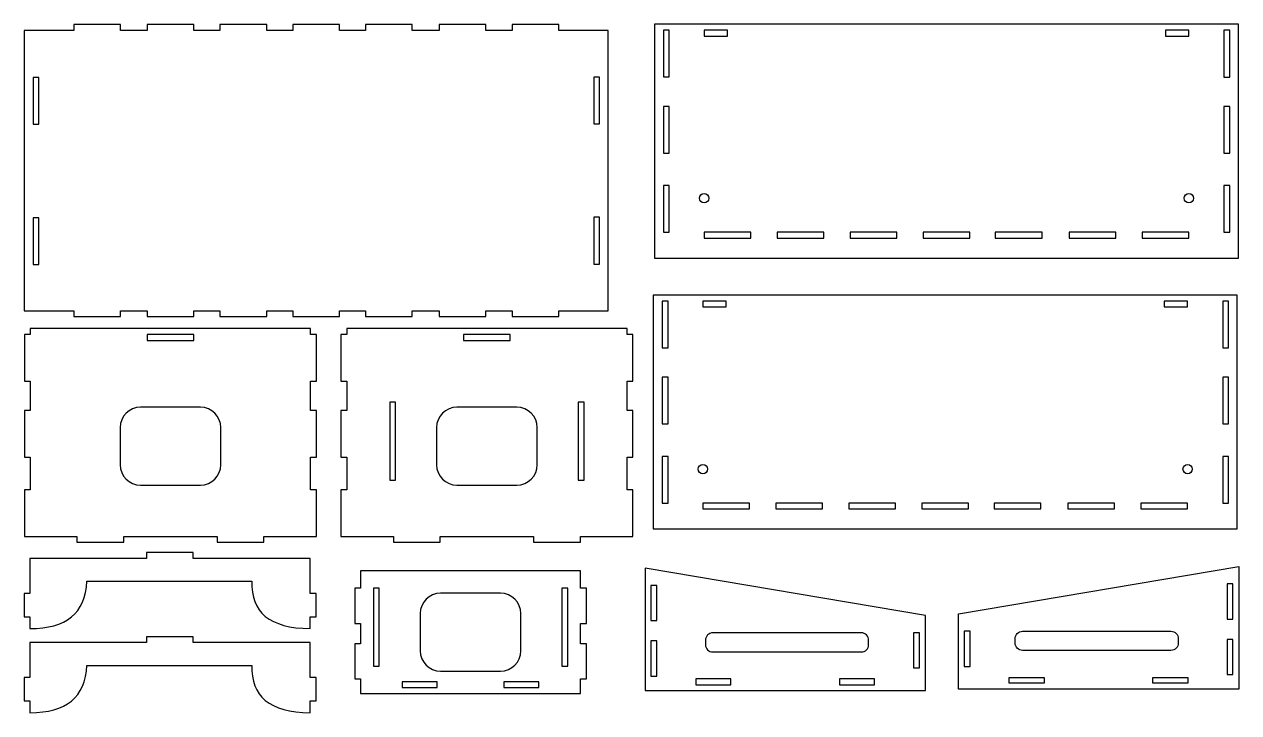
# Model space of a CAD drawing. Extents: x -52.4 to 45, y -15.4 to 14.2.
# Drawn here: x -7 to 45, y -15.4 to 14.1 of the extents above; entities that cross this region are included whole.
import ezdxf

# ---------------------------------------------------------------- set-up
doc = ezdxf.new("R2010")
doc.units = 0
doc.header["$MEASUREMENT"] = 0
doc.layers.add('CAMADA_1', color=7, linetype='CONTINUOUS')

msp = doc.modelspace()

# ---------------------------------------------------------------- linework, layer by layer
at = {"layer": 'CAMADA_1', "color": 250}
for points in [[(19.95962, 4.08958), (44.9596, 4.08958), (44.9596, 14.08958), (19.95962, 14.08958), (19.95962, 4.08958)], [(22.08462, 13.58348), (23.08462, 13.58348), (23.08462, 13.83348), (22.08462, 13.83348), (22.08462, 13.58348)], [(41.8346, 13.58348), (42.8346, 13.58348), (42.8346, 13.83348), (41.8346, 13.83348), (41.8346, 13.58348)], [(22.08462, 4.94021), (24.08462, 4.94021), (24.08462, 5.19021), (22.08462, 5.19021), (22.08462, 4.94021)], [(25.20962, 4.94021), (27.20962, 4.94021), (27.20962, 5.19021), (25.20962, 5.19021), (25.20962, 4.94021)], [(28.33462, 4.94021), (30.33462, 4.94021), (30.33462, 5.19021), (28.33462, 5.19021), (28.33462, 4.94021)], [(31.45961, 4.94021), (33.45961, 4.94021), (33.45961, 5.19021), (31.45961, 5.19021), (31.45961, 4.94021)], [(34.54769, 4.94021), (36.54769, 4.94021), (36.54769, 5.19021), (34.54769, 5.19021), (34.54769, 4.94021)], [(37.7096, 4.94021), (39.7096, 4.94021), (39.7096, 5.19021), (37.7096, 5.19021), (37.7096, 4.94021)], [(40.8346, 4.94021), (42.8346, 4.94021), (42.8346, 5.19021), (40.8346, 5.19021), (40.8346, 4.94021)], [(19.9067, -7.49917), (44.90668, -7.49917), (44.90668, 2.50083), (19.9067, 2.50083), (19.9067, -7.49917)], [(22.0317, 1.99473), (23.0317, 1.99473), (23.0317, 2.24473), (22.0317, 2.24473), (22.0317, 1.99473)], [(41.78168, 1.99473), (42.78168, 1.99473), (42.78168, 2.24473), (41.78168, 2.24473), (41.78168, 1.99473)], [(-1.76134, 0.56452), (0.23866, 0.56452), (0.23866, 0.81452), (-1.76134, 0.81452), (-1.76134, 0.56452)], [(11.78534, 0.56452), (13.78534, 0.56452), (13.78534, 0.81452), (11.78534, 0.81452), (11.78534, 0.56452)], [(8.62555, -5.41729), (8.87555, -5.41729), (8.87555, -2.08355), (8.62555, -2.08355), (8.62555, -5.41729)], [(16.69514, -5.41729), (16.94514, -5.41729), (16.94514, -2.08355), (16.69514, -2.08355), (16.69514, -5.41729)], [(22.0317, -6.64854), (24.0317, -6.64854), (24.0317, -6.39854), (22.0317, -6.39854), (22.0317, -6.64854)], [(25.1567, -6.64854), (27.1567, -6.64854), (27.1567, -6.39854), (25.1567, -6.39854), (25.1567, -6.64854)], [(28.2817, -6.64854), (30.2817, -6.64854), (30.2817, -6.39854), (28.2817, -6.39854), (28.2817, -6.64854)], [(31.40669, -6.64854), (33.40669, -6.64854), (33.40669, -6.39854), (31.40669, -6.39854), (31.40669, -6.64854)], [(34.49477, -6.64854), (36.49477, -6.64854), (36.49477, -6.39854), (34.49477, -6.39854), (34.49477, -6.64854)], [(37.65668, -6.64854), (39.65668, -6.64854), (39.65668, -6.39854), (37.65668, -6.39854), (37.65668, -6.64854)], [(40.78168, -6.64854), (42.78168, -6.64854), (42.78168, -6.39854), (40.78168, -6.39854), (40.78168, -6.64854)], [(44.46743, -11.35831), (44.71743, -11.35831), (44.71743, -9.85831), (44.46743, -9.85831), (44.46743, -11.35831)], [(7.92597, -13.37727), (8.17597, -13.37727), (8.17597, -10.04353), (7.92597, -10.04353), (7.92597, -13.37727)], [(15.99556, -13.37727), (16.24556, -13.37727), (16.24556, -10.04353), (15.99556, -10.04353), (15.99556, -13.37727)], [(19.80307, -11.42447), (20.05307, -11.42447), (20.05307, -9.92447), (19.80307, -9.92447), (19.80307, -11.42447)], [(31.05307, -13.45127), (31.30307, -13.45127), (31.30307, -11.95127), (31.05307, -11.95127), (31.05307, -13.45127)], [(33.21743, -13.38511), (33.46743, -13.38511), (33.46743, -11.88511), (33.21743, -11.88511), (33.21743, -13.38511)], [(19.80307, -13.79682), (20.05307, -13.79682), (20.05307, -12.29682), (19.80307, -12.29682), (19.80307, -13.79682)], [(44.46743, -13.73066), (44.71743, -13.73066), (44.71743, -12.23066), (44.46743, -12.23066), (44.46743, -13.73066)]]:
    msp.add_lwpolyline(points, close=True, dxfattribs=at)
for centre in [(22.08462, 6.6455), (42.8346, 6.6455), (22.0317, -4.94325), (42.78168, -4.94325)]:
    msp.add_ellipse(centre, major_axis=(0, 0.2), ratio=1, dxfattribs=at)
for points, knots in [([(-7.01764, 13.83093), (-7.01764, 13.83093), (-4.89492, 13.83093), (-4.89492, 13.83093), (-4.89492, 13.83093), (-4.89492, 13.83093), (-4.89492, 14.08104), (-4.89492, 14.08104), (-4.89492, 14.08104), (-4.89492, 14.08104), (-2.89492, 14.08104), (-2.89492, 14.08104), (-2.89492, 14.08104), (-2.89492, 14.08104), (-2.89492, 13.83093), (-2.89492, 13.83093), (-2.89492, 13.83093), (-2.89492, 13.83093), (-1.76019, 13.83093), (-1.76019, 13.83093), (-1.76019, 13.83093), (-1.76019, 13.83093), (-1.76019, 14.08093), (-1.76019, 14.08093), (-1.76019, 14.08093), (-1.76019, 14.08093), (0.23981, 14.08093), (0.23981, 14.08093), (0.23981, 14.08093), (0.23981, 14.08093), (0.23981, 13.83093), (0.23981, 13.83093), (0.23981, 13.83093), (0.23981, 13.83093), (1.35905, 13.83093), (1.35905, 13.83093), (1.35905, 13.83093), (1.35905, 13.83093), (1.35905, 14.08093), (1.35905, 14.08093), (1.35905, 14.08093), (1.35905, 14.08093), (3.35905, 14.08093), (3.35905, 14.08093), (3.35905, 14.08093), (3.35905, 14.08093), (3.35905, 13.83093), (3.35905, 13.83093), (3.35905, 13.83093), (3.35905, 13.83093), (4.48235, 13.83093), (4.48235, 13.83093), (4.48235, 13.83093), (4.48235, 13.83093), (4.48235, 14.08099), (4.48235, 14.08099), (4.48235, 14.08099), (4.48235, 14.08099), (6.48235, 14.08099), (6.48235, 14.08099), (6.48235, 14.08099), (6.48235, 14.08099), (6.48235, 13.83093), (6.48235, 13.83093), (6.48235, 13.83093), (6.48235, 13.83093), (7.58217, 13.83093), (7.58217, 13.83093), (7.58217, 13.83093), (7.58217, 13.83093), (7.58217, 14.08104), (7.58217, 14.08104), (7.58217, 14.08104), (7.58217, 14.08104), (9.58217, 14.08104), (9.58217, 14.08104), (9.58217, 14.08104), (9.58217, 14.08104), (9.58217, 13.83093), (9.58217, 13.83093), (9.58217, 13.83093), (9.58217, 13.83093), (10.73478, 13.83093), (10.73478, 13.83093), (10.73478, 13.83093), (10.73478, 13.83093), (10.73478, 14.08093), (10.73478, 14.08093), (10.73478, 14.08093), (10.73478, 14.08093), (12.73478, 14.08093), (12.73478, 14.08093), (12.73478, 14.08093), (12.73478, 14.08093), (12.73478, 13.83093), (12.73478, 13.83093), (12.73478, 13.83093), (12.73478, 13.83093), (13.86041, 13.83093), (13.86041, 13.83093), (13.86041, 13.83093), (13.86041, 13.83093), (13.86041, 14.08104), (13.86041, 14.08104), (13.86041, 14.08104), (13.86041, 14.08104), (15.86041, 14.08104), (15.86041, 14.08104), (15.86041, 14.08104), (15.86041, 14.08104), (15.86041, 13.83093), (15.86041, 13.83093), (15.86041, 13.83093), (15.86041, 13.83093), (17.98234, 13.83093), (17.98234, 13.83093), (17.98234, 13.83093), (17.98234, 13.83093), (17.98234, 1.83093), (17.98234, 1.83093), (17.98234, 1.83093), (17.98234, 1.83093), (15.86041, 1.83093), (15.86041, 1.83093), (15.86041, 1.83093), (15.86041, 1.83093), (15.86041, 1.58093), (15.86041, 1.58093), (15.86041, 1.58093), (15.86041, 1.58093), (13.86041, 1.58093), (13.86041, 1.58093), (13.86041, 1.58093), (13.86041, 1.58093), (13.86041, 1.83093), (13.86041, 1.83093), (13.86041, 1.83093), (13.86041, 1.83093), (12.73478, 1.83093), (12.73478, 1.83093), (12.73478, 1.83093), (12.73478, 1.83093), (12.73478, 1.58082), (12.73478, 1.58082), (12.73478, 1.58082), (12.73478, 1.58082), (10.73478, 1.58082), (10.73478, 1.58082), (10.73478, 1.58082), (10.73478, 1.58082), (10.73478, 1.83093), (10.73478, 1.83093), (10.73478, 1.83093), (10.73478, 1.83093), (9.58217, 1.83093), (9.58217, 1.83093), (9.58217, 1.83093), (9.58217, 1.83093), (9.58217, 1.58093), (9.58217, 1.58093), (9.58217, 1.58093), (9.58217, 1.58093), (7.58217, 1.58093), (7.58217, 1.58093), (7.58217, 1.58093), (7.58217, 1.58093), (7.58217, 1.83093), (7.58217, 1.83093), (7.58217, 1.83093), (7.58217, 1.83093), (6.48235, 1.83093), (6.48235, 1.83093), (6.48235, 1.83093), (6.48235, 1.83093), (6.48235, 1.58088), (6.48235, 1.58088), (6.48235, 1.58088), (6.48235, 1.58088), (4.48235, 1.58088), (4.48235, 1.58088), (4.48235, 1.58088), (4.48235, 1.58088), (4.48235, 1.83093), (4.48235, 1.83093), (4.48235, 1.83093), (4.48235, 1.83093), (3.35905, 1.83093), (3.35905, 1.83093), (3.35905, 1.83093), (3.35905, 1.83093), (3.35905, 1.58082), (3.35905, 1.58082), (3.35905, 1.58082), (3.35905, 1.58082), (1.35905, 1.58082), (1.35905, 1.58082), (1.35905, 1.58082), (1.35905, 1.58082), (1.35905, 1.83093), (1.35905, 1.83093), (1.35905, 1.83093), (1.35905, 1.83093), (0.23981, 1.83093), (0.23981, 1.83093), (0.23981, 1.83093), (0.23981, 1.83093), (0.23981, 1.58082), (0.23981, 1.58082), (0.23981, 1.58082), (0.23981, 1.58082), (-1.76019, 1.58082), (-1.76019, 1.58082), (-1.76019, 1.58082), (-1.76019, 1.58082), (-1.76019, 1.83093), (-1.76019, 1.83093), (-1.76019, 1.83093), (-1.76019, 1.83093), (-2.89492, 1.83093), (-2.89492, 1.83093), (-2.89492, 1.83093), (-2.89492, 1.83093), (-2.89492, 1.58093), (-2.89492, 1.58093), (-2.89492, 1.58093), (-2.89492, 1.58093), (-4.89492, 1.58093), (-4.89492, 1.58093), (-4.89492, 1.58093), (-4.89492, 1.58093), (-4.89492, 1.83093), (-4.89492, 1.83093), (-4.89492, 1.83093), (-4.89492, 1.83093), (-7.01764, 1.83093), (-7.01764, 1.83093), (-7.01764, 1.83093), (-7.01764, 1.83093), (-7.01764, 13.83093), (-7.01764, 13.83093)], [0, 0, 0, 0, 0.01639344, 0.01639344, 0.01639344, 0.01639344, 0.03278689, 0.03278689, 0.03278689, 0.03278689, 0.04918033, 0.04918033, 0.04918033, 0.04918033, 0.06557377, 0.06557377, 0.06557377, 0.06557377, 0.08196721, 0.08196721, 0.08196721, 0.08196721, 0.09836066, 0.09836066, 0.09836066, 0.09836066, 0.1147541, 0.1147541, 0.1147541, 0.1147541, 0.13114754, 0.13114754, 0.13114754, 0.13114754, 0.14754098, 0.14754098, 0.14754098, 0.14754098, 0.16393443, 0.16393443, 0.16393443, 0.16393443, 0.18032787, 0.18032787, 0.18032787, 0.18032787, 0.19672131, 0.19672131, 0.19672131, 0.19672131, 0.21311475, 0.21311475, 0.21311475, 0.21311475, 0.2295082, 0.2295082, 0.2295082, 0.2295082, 0.24590164, 0.24590164, 0.24590164, 0.24590164, 0.26229508, 0.26229508, 0.26229508, 0.26229508, 0.27868852, 0.27868852, 0.27868852, 0.27868852, 0.29508197, 0.29508197, 0.29508197, 0.29508197, 0.31147541, 0.31147541, 0.31147541, 0.31147541, 0.32786885, 0.32786885, 0.32786885, 0.32786885, 0.3442623, 0.3442623, 0.3442623, 0.3442623, 0.36065574, 0.36065574, 0.36065574, 0.36065574, 0.37704918, 0.37704918, 0.37704918, 0.37704918, 0.39344262, 0.39344262, 0.39344262, 0.39344262, 0.40983607, 0.40983607, 0.40983607, 0.40983607, 0.42622951, 0.42622951, 0.42622951, 0.42622951, 0.44262295, 0.44262295, 0.44262295, 0.44262295, 0.45901639, 0.45901639, 0.45901639, 0.45901639, 0.47540984, 0.47540984, 0.47540984, 0.47540984, 0.49180328, 0.49180328, 0.49180328, 0.49180328, 0.50819672, 0.50819672, 0.50819672, 0.50819672, 0.52459016, 0.52459016, 0.52459016, 0.52459016, 0.54098361, 0.54098361, 0.54098361, 0.54098361, 0.55737705, 0.55737705, 0.55737705, 0.55737705, 0.57377049, 0.57377049, 0.57377049, 0.57377049, 0.59016393, 0.59016393, 0.59016393, 0.59016393, 0.60655738, 0.60655738, 0.60655738, 0.60655738, 0.62295082, 0.62295082, 0.62295082, 0.62295082, 0.63934426, 0.63934426, 0.63934426, 0.63934426, 0.6557377, 0.6557377, 0.6557377, 0.6557377, 0.67213115, 0.67213115, 0.67213115, 0.67213115, 0.68852459, 0.68852459, 0.68852459, 0.68852459, 0.70491803, 0.70491803, 0.70491803, 0.70491803, 0.72131148, 0.72131148, 0.72131148, 0.72131148, 0.73770492, 0.73770492, 0.73770492, 0.73770492, 0.75409836, 0.75409836, 0.75409836, 0.75409836, 0.7704918, 0.7704918, 0.7704918, 0.7704918, 0.78688525, 0.78688525, 0.78688525, 0.78688525, 0.80327869, 0.80327869, 0.80327869, 0.80327869, 0.81967213, 0.81967213, 0.81967213, 0.81967213, 0.83606557, 0.83606557, 0.83606557, 0.83606557, 0.85245902, 0.85245902, 0.85245902, 0.85245902, 0.86885246, 0.86885246, 0.86885246, 0.86885246, 0.8852459, 0.8852459, 0.8852459, 0.8852459, 0.90163934, 0.90163934, 0.90163934, 0.90163934, 0.91803279, 0.91803279, 0.91803279, 0.91803279, 0.93442623, 0.93442623, 0.93442623, 0.93442623, 0.95081967, 0.95081967, 0.95081967, 0.95081967, 0.96721311, 0.96721311, 0.96721311, 0.96721311, 1, 1, 1, 1]), ([(20.34033, 11.83461), (20.34033, 11.83461), (20.34033, 13.83461), (20.34033, 13.83461), (20.34033, 13.83461), (20.34033, 13.83461), (20.59033, 13.83461), (20.59033, 13.83461), (20.59033, 13.83461), (20.59033, 13.83461), (20.59033, 11.83461), (20.59033, 11.83461), (20.59033, 11.83461), (20.59033, 11.83461), (20.34033, 11.83461), (20.34033, 11.83461)], [0, 0, 0, 0, 0.2, 0.2, 0.2, 0.2, 0.4, 0.4, 0.4, 0.4, 0.6, 0.6, 0.6, 0.6, 1, 1, 1, 1]), ([(44.3346, 11.83348), (44.3346, 11.83348), (44.3346, 13.83348), (44.3346, 13.83348), (44.3346, 13.83348), (44.3346, 13.83348), (44.5846, 13.83348), (44.5846, 13.83348), (44.5846, 13.83348), (44.5846, 13.83348), (44.5846, 11.83348), (44.5846, 11.83348), (44.5846, 11.83348), (44.5846, 11.83348), (44.3346, 11.83348), (44.3346, 11.83348)], [0, 0, 0, 0, 0.2, 0.2, 0.2, 0.2, 0.4, 0.4, 0.4, 0.4, 0.6, 0.6, 0.6, 0.6, 1, 1, 1, 1]), ([(-6.64455, 9.81063), (-6.64455, 9.81063), (-6.64455, 11.81063), (-6.64455, 11.81063), (-6.64455, 11.81063), (-6.64455, 11.81063), (-6.39455, 11.81063), (-6.39455, 11.81063), (-6.39455, 11.81063), (-6.39455, 11.81063), (-6.39455, 9.81063), (-6.39455, 9.81063), (-6.39455, 9.81063), (-6.39455, 9.81063), (-6.64455, 9.81063), (-6.64455, 9.81063)], [0, 0, 0, 0, 0.2, 0.2, 0.2, 0.2, 0.4, 0.4, 0.4, 0.4, 0.6, 0.6, 0.6, 0.6, 1, 1, 1, 1]), ([(17.35734, 9.83092), (17.35734, 9.83092), (17.35734, 11.83092), (17.35734, 11.83092), (17.35734, 11.83092), (17.35734, 11.83092), (17.60734, 11.83092), (17.60734, 11.83092), (17.60734, 11.83092), (17.60734, 11.83092), (17.60734, 9.83092), (17.60734, 9.83092), (17.60734, 9.83092), (17.60734, 9.83092), (17.35734, 9.83092), (17.35734, 9.83092)], [0, 0, 0, 0, 0.2, 0.2, 0.2, 0.2, 0.4, 0.4, 0.4, 0.4, 0.6, 0.6, 0.6, 0.6, 1, 1, 1, 1]), ([(20.34033, 8.57852), (20.34033, 8.57852), (20.34033, 10.57852), (20.34033, 10.57852), (20.34033, 10.57852), (20.34033, 10.57852), (20.59033, 10.57852), (20.59033, 10.57852), (20.59033, 10.57852), (20.59033, 10.57852), (20.59033, 8.57852), (20.59033, 8.57852), (20.59033, 8.57852), (20.59033, 8.57852), (20.34033, 8.57852), (20.34033, 8.57852)], [0, 0, 0, 0, 0.2, 0.2, 0.2, 0.2, 0.4, 0.4, 0.4, 0.4, 0.6, 0.6, 0.6, 0.6, 1, 1, 1, 1]), ([(44.3346, 8.57739), (44.3346, 8.57739), (44.3346, 10.57739), (44.3346, 10.57739), (44.3346, 10.57739), (44.3346, 10.57739), (44.5846, 10.57739), (44.5846, 10.57739), (44.5846, 10.57739), (44.5846, 10.57739), (44.5846, 8.57739), (44.5846, 8.57739), (44.5846, 8.57739), (44.5846, 8.57739), (44.3346, 8.57739), (44.3346, 8.57739)], [0, 0, 0, 0, 0.2, 0.2, 0.2, 0.2, 0.4, 0.4, 0.4, 0.4, 0.6, 0.6, 0.6, 0.6, 1, 1, 1, 1]), ([(20.34033, 5.19021), (20.34033, 5.19021), (20.34033, 7.19021), (20.34033, 7.19021), (20.34033, 7.19021), (20.34033, 7.19021), (20.59033, 7.19021), (20.59033, 7.19021), (20.59033, 7.19021), (20.59033, 7.19021), (20.59033, 5.19021), (20.59033, 5.19021), (20.59033, 5.19021), (20.59033, 5.19021), (20.34033, 5.19021), (20.34033, 5.19021)], [0, 0, 0, 0, 0.2, 0.2, 0.2, 0.2, 0.4, 0.4, 0.4, 0.4, 0.6, 0.6, 0.6, 0.6, 1, 1, 1, 1]), ([(44.3346, 5.18908), (44.3346, 5.18908), (44.3346, 7.18908), (44.3346, 7.18908), (44.3346, 7.18908), (44.3346, 7.18908), (44.5846, 7.18908), (44.5846, 7.18908), (44.5846, 7.18908), (44.5846, 7.18908), (44.5846, 5.18908), (44.5846, 5.18908), (44.5846, 5.18908), (44.5846, 5.18908), (44.3346, 5.18908), (44.3346, 5.18908)], [0, 0, 0, 0, 0.2, 0.2, 0.2, 0.2, 0.4, 0.4, 0.4, 0.4, 0.6, 0.6, 0.6, 0.6, 1, 1, 1, 1]), ([(-6.64455, 3.81064), (-6.64455, 3.81064), (-6.64455, 5.81064), (-6.64455, 5.81064), (-6.64455, 5.81064), (-6.64455, 5.81064), (-6.39455, 5.81064), (-6.39455, 5.81064), (-6.39455, 5.81064), (-6.39455, 5.81064), (-6.39455, 3.81064), (-6.39455, 3.81064), (-6.39455, 3.81064), (-6.39455, 3.81064), (-6.64455, 3.81064), (-6.64455, 3.81064)], [0, 0, 0, 0, 0.2, 0.2, 0.2, 0.2, 0.4, 0.4, 0.4, 0.4, 0.6, 0.6, 0.6, 0.6, 1, 1, 1, 1]), ([(17.35734, 3.83093), (17.35734, 3.83093), (17.35734, 5.83093), (17.35734, 5.83093), (17.35734, 5.83093), (17.35734, 5.83093), (17.60734, 5.83093), (17.60734, 5.83093), (17.60734, 5.83093), (17.60734, 5.83093), (17.60734, 3.83093), (17.60734, 3.83093), (17.60734, 3.83093), (17.60734, 3.83093), (17.35734, 3.83093), (17.35734, 3.83093)], [0, 0, 0, 0, 0.2, 0.2, 0.2, 0.2, 0.4, 0.4, 0.4, 0.4, 0.6, 0.6, 0.6, 0.6, 1, 1, 1, 1]), ([(20.28741, 0.24586), (20.28741, 0.24586), (20.28741, 2.24586), (20.28741, 2.24586), (20.28741, 2.24586), (20.28741, 2.24586), (20.53741, 2.24586), (20.53741, 2.24586), (20.53741, 2.24586), (20.53741, 2.24586), (20.53741, 0.24586), (20.53741, 0.24586), (20.53741, 0.24586), (20.53741, 0.24586), (20.28741, 0.24586), (20.28741, 0.24586)], [0, 0, 0, 0, 0.2, 0.2, 0.2, 0.2, 0.4, 0.4, 0.4, 0.4, 0.6, 0.6, 0.6, 0.6, 1, 1, 1, 1]), ([(44.28168, 0.24473), (44.28168, 0.24473), (44.28168, 2.24473), (44.28168, 2.24473), (44.28168, 2.24473), (44.28168, 2.24473), (44.53168, 2.24473), (44.53168, 2.24473), (44.53168, 2.24473), (44.53168, 2.24473), (44.53168, 0.24473), (44.53168, 0.24473), (44.53168, 0.24473), (44.53168, 0.24473), (44.28168, 0.24473), (44.28168, 0.24473)], [0, 0, 0, 0, 0.2, 0.2, 0.2, 0.2, 0.4, 0.4, 0.4, 0.4, 0.6, 0.6, 0.6, 0.6, 1, 1, 1, 1]), ([(-6.76133, -5.82375), (-6.76133, -5.82375), (-6.76133, -4.43657), (-6.76133, -4.43657), (-6.76133, -4.43657), (-6.76133, -4.43657), (-7.01133, -4.43657), (-7.01133, -4.43657), (-7.01133, -4.43657), (-7.01133, -4.43657), (-7.01133, -2.43657), (-7.01133, -2.43657), (-7.01133, -2.43657), (-7.01133, -2.43657), (-6.76133, -2.43657), (-6.76133, -2.43657), (-6.76133, -2.43657), (-6.76133, -2.43657), (-6.76133, -1.18048), (-6.76133, -1.18048), (-6.76133, -1.18048), (-6.76133, -1.18048), (-7.01133, -1.18048), (-7.01133, -1.18048), (-7.01133, -1.18048), (-7.01133, -1.18048), (-7.01133, 0.81952), (-7.01133, 0.81952), (-7.01133, 0.81952), (-7.01133, 0.81952), (-6.76133, 0.81952), (-6.76133, 0.81952), (-6.76133, 0.81952), (-6.76133, 0.81952), (-6.76133, 1.07562), (-6.76133, 1.07562), (-6.76133, 1.07562), (-6.76133, 1.07562), (5.23867, 1.07562), (5.23867, 1.07562), (5.23867, 1.07562), (5.23867, 1.07562), (5.23867, 0.81952), (5.23867, 0.81952), (5.23867, 0.81952), (5.23867, 0.81952), (5.48867, 0.81952), (5.48867, 0.81952), (5.48867, 0.81952), (5.48867, 0.81952), (5.48867, -1.18048), (5.48867, -1.18048), (5.48867, -1.18048), (5.48867, -1.18048), (5.23867, -1.18048), (5.23867, -1.18048), (5.23867, -1.18048), (5.23867, -1.18048), (5.23867, -2.43657), (5.23867, -2.43657), (5.23867, -2.43657), (5.23867, -2.43657), (5.48867, -2.43657), (5.48867, -2.43657), (5.48867, -2.43657), (5.48867, -2.43657), (5.48867, -4.43657), (5.48867, -4.43657), (5.48867, -4.43657), (5.48867, -4.43657), (5.23867, -4.43657), (5.23867, -4.43657), (5.23867, -4.43657), (5.23867, -4.43657), (5.23867, -5.82375), (5.23867, -5.82375), (5.23867, -5.82375), (5.23867, -5.82375), (5.48867, -5.82375), (5.48867, -5.82375), (5.48867, -5.82375), (5.48867, -5.82375), (5.48867, -7.82375), (5.48867, -7.82375), (5.48867, -7.82375), (5.48867, -7.82375), (5.23867, -7.82375), (5.23867, -7.82375), (5.23867, -7.82375), (5.23867, -7.82375), (3.23867, -7.82375), (3.23867, -7.82375), (3.23867, -7.82375), (3.23867, -7.82375), (3.23867, -8.07375), (3.23867, -8.07375), (3.23867, -8.07375), (3.23867, -8.07375), (1.23867, -8.07375), (1.23867, -8.07375), (1.23867, -8.07375), (1.23867, -8.07375), (1.23867, -7.82375), (1.23867, -7.82375), (1.23867, -7.82375), (1.23867, -7.82375), (-2.76132, -7.82375), (-2.76132, -7.82375), (-2.76132, -7.82375), (-2.76132, -7.82375), (-2.76132, -8.07375), (-2.76132, -8.07375), (-2.76132, -8.07375), (-2.76132, -8.07375), (-4.76132, -8.07375), (-4.76132, -8.07375), (-4.76132, -8.07375), (-4.76132, -8.07375), (-4.76132, -7.82375), (-4.76132, -7.82375), (-4.76132, -7.82375), (-4.76132, -7.82375), (-6.76133, -7.82375), (-6.76133, -7.82375), (-6.76133, -7.82375), (-6.76133, -7.82375), (-7.01133, -7.82375), (-7.01133, -7.82375), (-7.01133, -7.82375), (-7.01133, -7.82375), (-7.01133, -5.82375), (-7.01133, -5.82375), (-7.01133, -5.82375), (-7.01133, -5.82375), (-6.76133, -5.82375), (-6.76133, -5.82375)], [0, 0, 0, 0, 0.02857143, 0.02857143, 0.02857143, 0.02857143, 0.05714286, 0.05714286, 0.05714286, 0.05714286, 0.08571429, 0.08571429, 0.08571429, 0.08571429, 0.11428571, 0.11428571, 0.11428571, 0.11428571, 0.14285714, 0.14285714, 0.14285714, 0.14285714, 0.17142857, 0.17142857, 0.17142857, 0.17142857, 0.2, 0.2, 0.2, 0.2, 0.22857143, 0.22857143, 0.22857143, 0.22857143, 0.25714286, 0.25714286, 0.25714286, 0.25714286, 0.28571429, 0.28571429, 0.28571429, 0.28571429, 0.31428571, 0.31428571, 0.31428571, 0.31428571, 0.34285714, 0.34285714, 0.34285714, 0.34285714, 0.37142857, 0.37142857, 0.37142857, 0.37142857, 0.4, 0.4, 0.4, 0.4, 0.42857143, 0.42857143, 0.42857143, 0.42857143, 0.45714286, 0.45714286, 0.45714286, 0.45714286, 0.48571429, 0.48571429, 0.48571429, 0.48571429, 0.51428571, 0.51428571, 0.51428571, 0.51428571, 0.54285714, 0.54285714, 0.54285714, 0.54285714, 0.57142857, 0.57142857, 0.57142857, 0.57142857, 0.6, 0.6, 0.6, 0.6, 0.62857143, 0.62857143, 0.62857143, 0.62857143, 0.65714286, 0.65714286, 0.65714286, 0.65714286, 0.68571429, 0.68571429, 0.68571429, 0.68571429, 0.71428571, 0.71428571, 0.71428571, 0.71428571, 0.74285714, 0.74285714, 0.74285714, 0.74285714, 0.77142857, 0.77142857, 0.77142857, 0.77142857, 0.8, 0.8, 0.8, 0.8, 0.82857143, 0.82857143, 0.82857143, 0.82857143, 0.85714286, 0.85714286, 0.85714286, 0.85714286, 0.88571429, 0.88571429, 0.88571429, 0.88571429, 0.91428571, 0.91428571, 0.91428571, 0.91428571, 0.94285714, 0.94285714, 0.94285714, 0.94285714, 1, 1, 1, 1]), ([(6.78535, -5.82375), (6.78535, -5.82375), (6.78535, -4.43657), (6.78535, -4.43657), (6.78535, -4.43657), (6.78535, -4.43657), (6.53535, -4.43657), (6.53535, -4.43657), (6.53535, -4.43657), (6.53535, -4.43657), (6.53535, -2.43657), (6.53535, -2.43657), (6.53535, -2.43657), (6.53535, -2.43657), (6.78535, -2.43657), (6.78535, -2.43657), (6.78535, -2.43657), (6.78535, -2.43657), (6.78535, -1.18048), (6.78535, -1.18048), (6.78535, -1.18048), (6.78535, -1.18048), (6.53535, -1.18048), (6.53535, -1.18048), (6.53535, -1.18048), (6.53535, -1.18048), (6.53535, 0.81952), (6.53535, 0.81952), (6.53535, 0.81952), (6.53535, 0.81952), (6.78535, 0.81952), (6.78535, 0.81952), (6.78535, 0.81952), (6.78535, 0.81952), (6.78535, 1.07562), (6.78535, 1.07562), (6.78535, 1.07562), (6.78535, 1.07562), (18.78535, 1.07562), (18.78535, 1.07562), (18.78535, 1.07562), (18.78535, 1.07562), (18.78535, 0.81952), (18.78535, 0.81952), (18.78535, 0.81952), (18.78535, 0.81952), (19.03535, 0.81952), (19.03535, 0.81952), (19.03535, 0.81952), (19.03535, 0.81952), (19.03535, -1.18048), (19.03535, -1.18048), (19.03535, -1.18048), (19.03535, -1.18048), (18.78535, -1.18048), (18.78535, -1.18048), (18.78535, -1.18048), (18.78535, -1.18048), (18.78535, -2.43657), (18.78535, -2.43657), (18.78535, -2.43657), (18.78535, -2.43657), (19.03535, -2.43657), (19.03535, -2.43657), (19.03535, -2.43657), (19.03535, -2.43657), (19.03535, -4.43657), (19.03535, -4.43657), (19.03535, -4.43657), (19.03535, -4.43657), (18.78535, -4.43657), (18.78535, -4.43657), (18.78535, -4.43657), (18.78535, -4.43657), (18.78535, -5.82375), (18.78535, -5.82375), (18.78535, -5.82375), (18.78535, -5.82375), (19.03535, -5.82375), (19.03535, -5.82375), (19.03535, -5.82375), (19.03535, -5.82375), (19.03535, -7.82375), (19.03535, -7.82375), (19.03535, -7.82375), (19.03535, -7.82375), (18.78535, -7.82375), (18.78535, -7.82375), (18.78535, -7.82375), (18.78535, -7.82375), (16.78535, -7.82375), (16.78535, -7.82375), (16.78535, -7.82375), (16.78535, -7.82375), (16.78535, -8.07375), (16.78535, -8.07375), (16.78535, -8.07375), (16.78535, -8.07375), (14.78535, -8.07375), (14.78535, -8.07375), (14.78535, -8.07375), (14.78535, -8.07375), (14.78535, -7.82375), (14.78535, -7.82375), (14.78535, -7.82375), (14.78535, -7.82375), (10.78536, -7.82375), (10.78536, -7.82375), (10.78536, -7.82375), (10.78536, -7.82375), (10.78536, -8.07375), (10.78536, -8.07375), (10.78536, -8.07375), (10.78536, -8.07375), (8.78536, -8.07375), (8.78536, -8.07375), (8.78536, -8.07375), (8.78536, -8.07375), (8.78536, -7.82375), (8.78536, -7.82375), (8.78536, -7.82375), (8.78536, -7.82375), (6.78535, -7.82375), (6.78535, -7.82375), (6.78535, -7.82375), (6.78535, -7.82375), (6.53535, -7.82375), (6.53535, -7.82375), (6.53535, -7.82375), (6.53535, -7.82375), (6.53535, -5.82375), (6.53535, -5.82375), (6.53535, -5.82375), (6.53535, -5.82375), (6.78535, -5.82375), (6.78535, -5.82375)], [0, 0, 0, 0, 0.02857143, 0.02857143, 0.02857143, 0.02857143, 0.05714286, 0.05714286, 0.05714286, 0.05714286, 0.08571429, 0.08571429, 0.08571429, 0.08571429, 0.11428571, 0.11428571, 0.11428571, 0.11428571, 0.14285714, 0.14285714, 0.14285714, 0.14285714, 0.17142857, 0.17142857, 0.17142857, 0.17142857, 0.2, 0.2, 0.2, 0.2, 0.22857143, 0.22857143, 0.22857143, 0.22857143, 0.25714286, 0.25714286, 0.25714286, 0.25714286, 0.28571429, 0.28571429, 0.28571429, 0.28571429, 0.31428571, 0.31428571, 0.31428571, 0.31428571, 0.34285714, 0.34285714, 0.34285714, 0.34285714, 0.37142857, 0.37142857, 0.37142857, 0.37142857, 0.4, 0.4, 0.4, 0.4, 0.42857143, 0.42857143, 0.42857143, 0.42857143, 0.45714286, 0.45714286, 0.45714286, 0.45714286, 0.48571429, 0.48571429, 0.48571429, 0.48571429, 0.51428571, 0.51428571, 0.51428571, 0.51428571, 0.54285714, 0.54285714, 0.54285714, 0.54285714, 0.57142857, 0.57142857, 0.57142857, 0.57142857, 0.6, 0.6, 0.6, 0.6, 0.62857143, 0.62857143, 0.62857143, 0.62857143, 0.65714286, 0.65714286, 0.65714286, 0.65714286, 0.68571429, 0.68571429, 0.68571429, 0.68571429, 0.71428571, 0.71428571, 0.71428571, 0.71428571, 0.74285714, 0.74285714, 0.74285714, 0.74285714, 0.77142857, 0.77142857, 0.77142857, 0.77142857, 0.8, 0.8, 0.8, 0.8, 0.82857143, 0.82857143, 0.82857143, 0.82857143, 0.85714286, 0.85714286, 0.85714286, 0.85714286, 0.88571429, 0.88571429, 0.88571429, 0.88571429, 0.91428571, 0.91428571, 0.91428571, 0.91428571, 0.94285714, 0.94285714, 0.94285714, 0.94285714, 1, 1, 1, 1]), ([(20.28741, -3.01023), (20.28741, -3.01023), (20.28741, -1.01023), (20.28741, -1.01023), (20.28741, -1.01023), (20.28741, -1.01023), (20.53741, -1.01023), (20.53741, -1.01023), (20.53741, -1.01023), (20.53741, -1.01023), (20.53741, -3.01023), (20.53741, -3.01023), (20.53741, -3.01023), (20.53741, -3.01023), (20.28741, -3.01023), (20.28741, -3.01023)], [0, 0, 0, 0, 0.2, 0.2, 0.2, 0.2, 0.4, 0.4, 0.4, 0.4, 0.6, 0.6, 0.6, 0.6, 1, 1, 1, 1]), ([(44.28168, -3.01136), (44.28168, -3.01136), (44.28168, -1.01136), (44.28168, -1.01136), (44.28168, -1.01136), (44.28168, -1.01136), (44.53168, -1.01136), (44.53168, -1.01136), (44.53168, -1.01136), (44.53168, -1.01136), (44.53168, -3.01136), (44.53168, -3.01136), (44.53168, -3.01136), (44.53168, -3.01136), (44.28168, -3.01136), (44.28168, -3.01136)], [0, 0, 0, 0, 0.2, 0.2, 0.2, 0.2, 0.4, 0.4, 0.4, 0.4, 0.6, 0.6, 0.6, 0.6, 1, 1, 1, 1]), ([(-2.04454, -2.29525), (-2.04454, -2.29525), (0.52187, -2.29525), (0.52187, -2.29525), (0.52187, -2.29525), (1.00211, -2.29525), (1.39502, -2.68816), (1.39502, -3.1684), (1.39502, -3.1684), (1.39502, -3.1684), (1.39502, -4.75585), (1.39502, -4.75585), (1.39502, -4.75585), (1.39502, -5.23609), (1.00211, -5.629), (0.52187, -5.629), (0.52187, -5.629), (0.52187, -5.629), (-2.04454, -5.629), (-2.04454, -5.629), (-2.04454, -5.629), (-2.52478, -5.629), (-2.91769, -5.23609), (-2.91769, -4.75585), (-2.91769, -4.75585), (-2.91769, -4.75585), (-2.91769, -3.1684), (-2.91769, -3.1684), (-2.91769, -3.1684), (-2.91769, -2.68816), (-2.52478, -2.29525), (-2.04454, -2.29525)], [0, 0, 0, 0, 0.11111111, 0.11111111, 0.11111111, 0.11111111, 0.22222222, 0.22222222, 0.22222222, 0.22222222, 0.33333333, 0.33333333, 0.33333333, 0.33333333, 0.44444444, 0.44444444, 0.44444444, 0.44444444, 0.55555556, 0.55555556, 0.55555556, 0.55555556, 0.66666667, 0.66666667, 0.66666667, 0.66666667, 0.77777778, 0.77777778, 0.77777778, 0.77777778, 1, 1, 1, 1]), ([(11.50214, -2.29525), (11.50214, -2.29525), (14.06855, -2.29525), (14.06855, -2.29525), (14.06855, -2.29525), (14.54879, -2.29525), (14.9417, -2.68816), (14.9417, -3.1684), (14.9417, -3.1684), (14.9417, -3.1684), (14.9417, -4.75585), (14.9417, -4.75585), (14.9417, -4.75585), (14.9417, -5.23609), (14.54879, -5.629), (14.06855, -5.629), (14.06855, -5.629), (14.06855, -5.629), (11.50214, -5.629), (11.50214, -5.629), (11.50214, -5.629), (11.0219, -5.629), (10.62899, -5.23609), (10.62899, -4.75585), (10.62899, -4.75585), (10.62899, -4.75585), (10.62899, -3.1684), (10.62899, -3.1684), (10.62899, -3.1684), (10.62899, -2.68816), (11.0219, -2.29525), (11.50214, -2.29525)], [0, 0, 0, 0, 0.11111111, 0.11111111, 0.11111111, 0.11111111, 0.22222222, 0.22222222, 0.22222222, 0.22222222, 0.33333333, 0.33333333, 0.33333333, 0.33333333, 0.44444444, 0.44444444, 0.44444444, 0.44444444, 0.55555556, 0.55555556, 0.55555556, 0.55555556, 0.66666667, 0.66666667, 0.66666667, 0.66666667, 0.77777778, 0.77777778, 0.77777778, 0.77777778, 1, 1, 1, 1]), ([(20.28741, -6.39854), (20.28741, -6.39854), (20.28741, -4.39854), (20.28741, -4.39854), (20.28741, -4.39854), (20.28741, -4.39854), (20.53741, -4.39854), (20.53741, -4.39854), (20.53741, -4.39854), (20.53741, -4.39854), (20.53741, -6.39854), (20.53741, -6.39854), (20.53741, -6.39854), (20.53741, -6.39854), (20.28741, -6.39854), (20.28741, -6.39854)], [0, 0, 0, 0, 0.2, 0.2, 0.2, 0.2, 0.4, 0.4, 0.4, 0.4, 0.6, 0.6, 0.6, 0.6, 1, 1, 1, 1]), ([(44.28168, -6.39967), (44.28168, -6.39967), (44.28168, -4.39967), (44.28168, -4.39967), (44.28168, -4.39967), (44.28168, -4.39967), (44.53168, -4.39967), (44.53168, -4.39967), (44.53168, -4.39967), (44.53168, -4.39967), (44.53168, -6.39967), (44.53168, -6.39967), (44.53168, -6.39967), (44.53168, -6.39967), (44.28168, -6.39967), (44.28168, -6.39967)], [0, 0, 0, 0, 0.2, 0.2, 0.2, 0.2, 0.4, 0.4, 0.4, 0.4, 0.6, 0.6, 0.6, 0.6, 1, 1, 1, 1]), ([(-1.79253, -8.76731), (-1.79253, -8.76731), (-1.79253, -8.51732), (-1.79253, -8.51732), (-1.79253, -8.51732), (-1.79253, -8.51732), (0.20747, -8.51732), (0.20747, -8.51732), (0.20747, -8.51732), (0.20747, -8.51732), (0.20747, -8.76731), (0.20747, -8.76731), (0.20747, -8.76731), (0.20747, -8.76731), (5.22503, -8.76731), (5.22503, -8.76731), (5.22503, -8.76731), (5.22503, -8.76731), (5.22503, -10.26232), (5.22503, -10.26232), (5.22503, -10.26232), (5.22503, -10.26232), (5.47326, -10.26232), (5.47326, -10.26232), (5.47326, -10.26232), (5.47326, -10.26232), (5.47326, -11.26232), (5.47326, -11.26232), (5.47326, -11.26232), (5.47326, -11.26232), (5.22503, -11.26232), (5.22503, -11.26232), (5.22503, -11.26232), (5.22503, -11.26232), (5.22503, -11.76731), (5.22503, -11.76731), (5.22503, -11.76731), (3.4644, -11.7467), (2.6865, -11.06753), (2.72503, -9.74324), (2.72503, -9.74324), (2.72503, -9.74324), (-4.33799, -9.74324), (-4.33799, -9.74324), (-4.33799, -9.74324), (-4.39658, -11.11785), (-5.23471, -11.76855), (-6.77497, -11.76731), (-6.77497, -11.76731), (-6.77497, -11.76731), (-6.77497, -11.26232), (-6.77497, -11.26232), (-6.77497, -11.26232), (-6.77497, -11.26232), (-7.01764, -11.26232), (-7.01764, -11.26232), (-7.01764, -11.26232), (-7.01764, -11.26232), (-7.01764, -10.26232), (-7.01764, -10.26232), (-7.01764, -10.26232), (-7.01764, -10.26232), (-6.77497, -10.26232), (-6.77497, -10.26232), (-6.77497, -10.26232), (-6.77497, -10.26232), (-6.77497, -8.76731), (-6.77497, -8.76731), (-6.77497, -8.76731), (-6.77497, -8.76731), (-1.79253, -8.76731), (-1.79253, -8.76731)], [0, 0, 0, 0, 0.05263158, 0.05263158, 0.05263158, 0.05263158, 0.10526316, 0.10526316, 0.10526316, 0.10526316, 0.15789474, 0.15789474, 0.15789474, 0.15789474, 0.21052632, 0.21052632, 0.21052632, 0.21052632, 0.26315789, 0.26315789, 0.26315789, 0.26315789, 0.31578947, 0.31578947, 0.31578947, 0.31578947, 0.36842105, 0.36842105, 0.36842105, 0.36842105, 0.42105263, 0.42105263, 0.42105263, 0.42105263, 0.47368421, 0.47368421, 0.47368421, 0.47368421, 0.52631579, 0.52631579, 0.52631579, 0.52631579, 0.57894737, 0.57894737, 0.57894737, 0.57894737, 0.63157895, 0.63157895, 0.63157895, 0.63157895, 0.68421053, 0.68421053, 0.68421053, 0.68421053, 0.73684211, 0.73684211, 0.73684211, 0.73684211, 0.78947368, 0.78947368, 0.78947368, 0.78947368, 0.84210526, 0.84210526, 0.84210526, 0.84210526, 0.89473684, 0.89473684, 0.89473684, 0.89473684, 1, 1, 1, 1]), ([(7.37618, -9.30273), (7.37618, -9.30273), (16.79535, -9.30273), (16.79535, -9.30273), (16.79535, -9.30273), (16.79535, -9.30273), (16.79535, -10.04353), (16.79535, -10.04353), (16.79535, -10.04353), (16.79535, -10.04353), (17.04535, -10.04353), (17.04535, -10.04353), (17.04535, -10.04353), (17.04535, -10.04353), (17.04535, -11.54353), (17.04535, -11.54353), (17.04535, -11.54353), (17.04535, -11.54353), (16.79535, -11.54353), (16.79535, -11.54353), (16.79535, -11.54353), (16.79535, -11.54353), (16.79535, -12.41588), (16.79535, -12.41588), (16.79535, -12.41588), (16.79535, -12.41588), (17.04535, -12.41588), (17.04535, -12.41588), (17.04535, -12.41588), (17.04535, -12.41588), (17.04535, -13.91588), (17.04535, -13.91588), (17.04535, -13.91588), (17.04535, -13.91588), (16.79535, -13.91588), (16.79535, -13.91588), (16.79535, -13.91588), (16.79535, -13.91588), (16.79535, -14.54148), (16.79535, -14.54148), (16.79535, -14.54148), (16.79535, -14.54148), (7.37618, -14.54148), (7.37618, -14.54148), (7.37618, -14.54148), (7.37618, -14.54148), (7.37618, -13.91588), (7.37618, -13.91588), (7.37618, -13.91588), (7.37618, -13.91588), (7.12618, -13.91588), (7.12618, -13.91588), (7.12618, -13.91588), (7.12618, -13.91588), (7.12618, -12.41588), (7.12618, -12.41588), (7.12618, -12.41588), (7.12618, -12.41588), (7.37618, -12.41588), (7.37618, -12.41588), (7.37618, -12.41588), (7.37618, -12.41588), (7.37618, -11.54353), (7.37618, -11.54353), (7.37618, -11.54353), (7.37618, -11.54353), (7.12618, -11.54353), (7.12618, -11.54353), (7.12618, -11.54353), (7.12618, -11.54353), (7.12618, -10.04353), (7.12618, -10.04353), (7.12618, -10.04353), (7.12618, -10.04353), (7.37618, -10.04353), (7.37618, -10.04353), (7.37618, -10.04353), (7.37618, -10.04353), (7.37618, -9.30273), (7.37618, -9.30273)], [0, 0, 0, 0, 0.04761905, 0.04761905, 0.04761905, 0.04761905, 0.0952381, 0.0952381, 0.0952381, 0.0952381, 0.14285714, 0.14285714, 0.14285714, 0.14285714, 0.19047619, 0.19047619, 0.19047619, 0.19047619, 0.23809524, 0.23809524, 0.23809524, 0.23809524, 0.28571429, 0.28571429, 0.28571429, 0.28571429, 0.33333333, 0.33333333, 0.33333333, 0.33333333, 0.38095238, 0.38095238, 0.38095238, 0.38095238, 0.42857143, 0.42857143, 0.42857143, 0.42857143, 0.47619048, 0.47619048, 0.47619048, 0.47619048, 0.52380952, 0.52380952, 0.52380952, 0.52380952, 0.57142857, 0.57142857, 0.57142857, 0.57142857, 0.61904762, 0.61904762, 0.61904762, 0.61904762, 0.66666667, 0.66666667, 0.66666667, 0.66666667, 0.71428571, 0.71428571, 0.71428571, 0.71428571, 0.76190476, 0.76190476, 0.76190476, 0.76190476, 0.80952381, 0.80952381, 0.80952381, 0.80952381, 0.85714286, 0.85714286, 0.85714286, 0.85714286, 0.9047619, 0.9047619, 0.9047619, 0.9047619, 1, 1, 1, 1]), ([(19.55307, -9.18367), (19.55307, -9.18367), (31.55307, -11.20785), (31.55307, -11.20785), (31.55307, -11.20785), (31.55307, -11.20785), (31.55307, -14.42242), (31.55307, -14.42242), (31.55307, -14.42242), (31.55307, -14.42242), (19.55307, -14.42242), (19.55307, -14.42242), (19.55307, -14.42242), (19.55307, -14.42242), (19.55307, -9.18367), (19.55307, -9.18367)], [0, 0, 0, 0, 0.2, 0.2, 0.2, 0.2, 0.4, 0.4, 0.4, 0.4, 0.6, 0.6, 0.6, 0.6, 1, 1, 1, 1]), ([(44.96743, -9.11751), (44.96743, -9.11751), (32.96743, -11.14169), (32.96743, -11.14169), (32.96743, -11.14169), (32.96743, -11.14169), (32.96743, -14.35626), (32.96743, -14.35626), (32.96743, -14.35626), (32.96743, -14.35626), (44.96743, -14.35626), (44.96743, -14.35626), (44.96743, -14.35626), (44.96743, -14.35626), (44.96743, -9.11751), (44.96743, -9.11751)], [0, 0, 0, 0, 0.2, 0.2, 0.2, 0.2, 0.4, 0.4, 0.4, 0.4, 0.6, 0.6, 0.6, 0.6, 1, 1, 1, 1]), ([(10.80256, -10.25523), (10.80256, -10.25523), (13.36897, -10.25523), (13.36897, -10.25523), (13.36897, -10.25523), (13.84921, -10.25523), (14.24212, -10.64814), (14.24212, -11.12838), (14.24212, -11.12838), (14.24212, -11.12838), (14.24212, -12.71583), (14.24212, -12.71583), (14.24212, -12.71583), (14.24212, -13.19607), (13.84921, -13.58898), (13.36897, -13.58898), (13.36897, -13.58898), (13.36897, -13.58898), (10.80256, -13.58898), (10.80256, -13.58898), (10.80256, -13.58898), (10.32232, -13.58898), (9.92941, -13.19607), (9.92941, -12.71583), (9.92941, -12.71583), (9.92941, -12.71583), (9.92941, -11.12838), (9.92941, -11.12838), (9.92941, -11.12838), (9.92941, -10.64814), (10.32232, -10.25523), (10.80256, -10.25523)], [0, 0, 0, 0, 0.11111111, 0.11111111, 0.11111111, 0.11111111, 0.22222222, 0.22222222, 0.22222222, 0.22222222, 0.33333333, 0.33333333, 0.33333333, 0.33333333, 0.44444444, 0.44444444, 0.44444444, 0.44444444, 0.55555556, 0.55555556, 0.55555556, 0.55555556, 0.66666667, 0.66666667, 0.66666667, 0.66666667, 0.77777778, 0.77777778, 0.77777778, 0.77777778, 1, 1, 1, 1]), ([(22.45743, -11.94856), (22.45743, -11.94856), (28.80743, -11.94856), (28.80743, -11.94856), (28.80743, -11.94856), (28.98206, -11.94856), (29.12493, -12.09143), (29.12493, -12.26606), (29.12493, -12.26606), (29.12493, -12.26606), (29.12493, -12.45127), (29.12493, -12.45127), (29.12493, -12.45127), (29.12493, -12.6259), (28.98206, -12.76877), (28.80743, -12.76877), (28.80743, -12.76877), (28.80743, -12.76877), (22.45743, -12.76877), (22.45743, -12.76877), (22.45743, -12.76877), (22.2828, -12.76877), (22.13993, -12.6259), (22.13993, -12.45127), (22.13993, -12.45127), (22.13993, -12.45127), (22.13993, -12.26606), (22.13993, -12.26606), (22.13993, -12.26606), (22.13993, -12.09143), (22.2828, -11.94856), (22.45743, -11.94856)], [0, 0, 0, 0, 0.11111111, 0.11111111, 0.11111111, 0.11111111, 0.22222222, 0.22222222, 0.22222222, 0.22222222, 0.33333333, 0.33333333, 0.33333333, 0.33333333, 0.44444444, 0.44444444, 0.44444444, 0.44444444, 0.55555556, 0.55555556, 0.55555556, 0.55555556, 0.66666667, 0.66666667, 0.66666667, 0.66666667, 0.77777778, 0.77777778, 0.77777778, 0.77777778, 1, 1, 1, 1]), ([(42.06307, -11.8824), (42.06307, -11.8824), (35.71307, -11.8824), (35.71307, -11.8824), (35.71307, -11.8824), (35.53844, -11.8824), (35.39557, -12.02527), (35.39557, -12.1999), (35.39557, -12.1999), (35.39557, -12.1999), (35.39557, -12.38511), (35.39557, -12.38511), (35.39557, -12.38511), (35.39557, -12.55974), (35.53844, -12.70261), (35.71307, -12.70261), (35.71307, -12.70261), (35.71307, -12.70261), (42.06307, -12.70261), (42.06307, -12.70261), (42.06307, -12.70261), (42.2377, -12.70261), (42.38057, -12.55974), (42.38057, -12.38511), (42.38057, -12.38511), (42.38057, -12.38511), (42.38057, -12.1999), (42.38057, -12.1999), (42.38057, -12.1999), (42.38057, -12.02527), (42.2377, -11.8824), (42.06307, -11.8824)], [0, 0, 0, 0, 0.11111111, 0.11111111, 0.11111111, 0.11111111, 0.22222222, 0.22222222, 0.22222222, 0.22222222, 0.33333333, 0.33333333, 0.33333333, 0.33333333, 0.44444444, 0.44444444, 0.44444444, 0.44444444, 0.55555556, 0.55555556, 0.55555556, 0.55555556, 0.66666667, 0.66666667, 0.66666667, 0.66666667, 0.77777778, 0.77777778, 0.77777778, 0.77777778, 1, 1, 1, 1]), ([(-1.79253, -12.36565), (-1.79253, -12.36565), (-1.79253, -12.11566), (-1.79253, -12.11566), (-1.79253, -12.11566), (-1.79253, -12.11566), (0.20747, -12.11566), (0.20747, -12.11566), (0.20747, -12.11566), (0.20747, -12.11566), (0.20747, -12.36565), (0.20747, -12.36565), (0.20747, -12.36565), (0.20747, -12.36565), (5.22503, -12.36565), (5.22503, -12.36565), (5.22503, -12.36565), (5.22503, -12.36565), (5.22503, -13.86066), (5.22503, -13.86066), (5.22503, -13.86066), (5.22503, -13.86066), (5.47326, -13.86066), (5.47326, -13.86066), (5.47326, -13.86066), (5.47326, -13.86066), (5.47326, -14.86066), (5.47326, -14.86066), (5.47326, -14.86066), (5.47326, -14.86066), (5.22503, -14.86066), (5.22503, -14.86066), (5.22503, -14.86066), (5.22503, -14.86066), (5.22503, -15.36565), (5.22503, -15.36565), (5.22503, -15.36565), (3.4644, -15.34504), (2.6865, -14.66587), (2.72503, -13.34158), (2.72503, -13.34158), (2.72503, -13.34158), (-4.33799, -13.34158), (-4.33799, -13.34158), (-4.33799, -13.34158), (-4.39658, -14.71619), (-5.23471, -15.36689), (-6.77497, -15.36565), (-6.77497, -15.36565), (-6.77497, -15.36565), (-6.77497, -14.86066), (-6.77497, -14.86066), (-6.77497, -14.86066), (-6.77497, -14.86066), (-7.01764, -14.86066), (-7.01764, -14.86066), (-7.01764, -14.86066), (-7.01764, -14.86066), (-7.01764, -13.86066), (-7.01764, -13.86066), (-7.01764, -13.86066), (-7.01764, -13.86066), (-6.77497, -13.86066), (-6.77497, -13.86066), (-6.77497, -13.86066), (-6.77497, -13.86066), (-6.77497, -12.36565), (-6.77497, -12.36565), (-6.77497, -12.36565), (-6.77497, -12.36565), (-1.79253, -12.36565), (-1.79253, -12.36565)], [0, 0, 0, 0, 0.05263158, 0.05263158, 0.05263158, 0.05263158, 0.10526316, 0.10526316, 0.10526316, 0.10526316, 0.15789474, 0.15789474, 0.15789474, 0.15789474, 0.21052632, 0.21052632, 0.21052632, 0.21052632, 0.26315789, 0.26315789, 0.26315789, 0.26315789, 0.31578947, 0.31578947, 0.31578947, 0.31578947, 0.36842105, 0.36842105, 0.36842105, 0.36842105, 0.42105263, 0.42105263, 0.42105263, 0.42105263, 0.47368421, 0.47368421, 0.47368421, 0.47368421, 0.52631579, 0.52631579, 0.52631579, 0.52631579, 0.57894737, 0.57894737, 0.57894737, 0.57894737, 0.63157895, 0.63157895, 0.63157895, 0.63157895, 0.68421053, 0.68421053, 0.68421053, 0.68421053, 0.73684211, 0.73684211, 0.73684211, 0.73684211, 0.78947368, 0.78947368, 0.78947368, 0.78947368, 0.84210526, 0.84210526, 0.84210526, 0.84210526, 0.89473684, 0.89473684, 0.89473684, 0.89473684, 1, 1, 1, 1]), ([(21.72727, -14.17242), (21.72727, -14.17242), (21.72727, -13.92242), (21.72727, -13.92242), (21.72727, -13.92242), (21.72727, -13.92242), (23.22727, -13.92242), (23.22727, -13.92242), (23.22727, -13.92242), (23.22727, -13.92242), (23.22727, -14.17242), (23.22727, -14.17242), (23.22727, -14.17242), (23.22727, -14.17242), (21.72727, -14.17242), (21.72727, -14.17242)], [0, 0, 0, 0, 0.2, 0.2, 0.2, 0.2, 0.4, 0.4, 0.4, 0.4, 0.6, 0.6, 0.6, 0.6, 1, 1, 1, 1]), ([(27.87887, -14.17242), (27.87887, -14.17242), (27.87887, -13.92242), (27.87887, -13.92242), (27.87887, -13.92242), (27.87887, -13.92242), (29.37887, -13.92242), (29.37887, -13.92242), (29.37887, -13.92242), (29.37887, -13.92242), (29.37887, -14.17242), (29.37887, -14.17242), (29.37887, -14.17242), (29.37887, -14.17242), (27.87887, -14.17242), (27.87887, -14.17242)], [0, 0, 0, 0, 0.2, 0.2, 0.2, 0.2, 0.4, 0.4, 0.4, 0.4, 0.6, 0.6, 0.6, 0.6, 1, 1, 1, 1]), ([(36.64163, -14.10626), (36.64163, -14.10626), (36.64163, -13.85626), (36.64163, -13.85626), (36.64163, -13.85626), (36.64163, -13.85626), (35.14163, -13.85626), (35.14163, -13.85626), (35.14163, -13.85626), (35.14163, -13.85626), (35.14163, -14.10626), (35.14163, -14.10626), (35.14163, -14.10626), (35.14163, -14.10626), (36.64163, -14.10626), (36.64163, -14.10626)], [0, 0, 0, 0, 0.2, 0.2, 0.2, 0.2, 0.4, 0.4, 0.4, 0.4, 0.6, 0.6, 0.6, 0.6, 1, 1, 1, 1]), ([(42.79323, -14.10626), (42.79323, -14.10626), (42.79323, -13.85626), (42.79323, -13.85626), (42.79323, -13.85626), (42.79323, -13.85626), (41.29323, -13.85626), (41.29323, -13.85626), (41.29323, -13.85626), (41.29323, -13.85626), (41.29323, -14.10626), (41.29323, -14.10626), (41.29323, -14.10626), (41.29323, -14.10626), (42.79323, -14.10626), (42.79323, -14.10626)], [0, 0, 0, 0, 0.2, 0.2, 0.2, 0.2, 0.4, 0.4, 0.4, 0.4, 0.6, 0.6, 0.6, 0.6, 1, 1, 1, 1]), ([(9.15986, -14.29148), (9.15986, -14.29148), (9.15986, -14.04148), (9.15986, -14.04148), (9.15986, -14.04148), (9.15986, -14.04148), (10.65986, -14.04148), (10.65986, -14.04148), (10.65986, -14.04148), (10.65986, -14.04148), (10.65986, -14.29148), (10.65986, -14.29148), (10.65986, -14.29148), (10.65986, -14.29148), (9.15986, -14.29148), (9.15986, -14.29148)], [0, 0, 0, 0, 0.2, 0.2, 0.2, 0.2, 0.4, 0.4, 0.4, 0.4, 0.6, 0.6, 0.6, 0.6, 1, 1, 1, 1]), ([(13.51168, -14.29148), (13.51168, -14.29148), (13.51168, -14.04148), (13.51168, -14.04148), (13.51168, -14.04148), (13.51168, -14.04148), (15.01168, -14.04148), (15.01168, -14.04148), (15.01168, -14.04148), (15.01168, -14.04148), (15.01168, -14.29148), (15.01168, -14.29148), (15.01168, -14.29148), (15.01168, -14.29148), (13.51168, -14.29148), (13.51168, -14.29148)], [0, 0, 0, 0, 0.2, 0.2, 0.2, 0.2, 0.4, 0.4, 0.4, 0.4, 0.6, 0.6, 0.6, 0.6, 1, 1, 1, 1])]:
    msp.add_open_spline(points, degree=3, knots=knots, dxfattribs=at)

doc.saveas('drawing.dxf')
